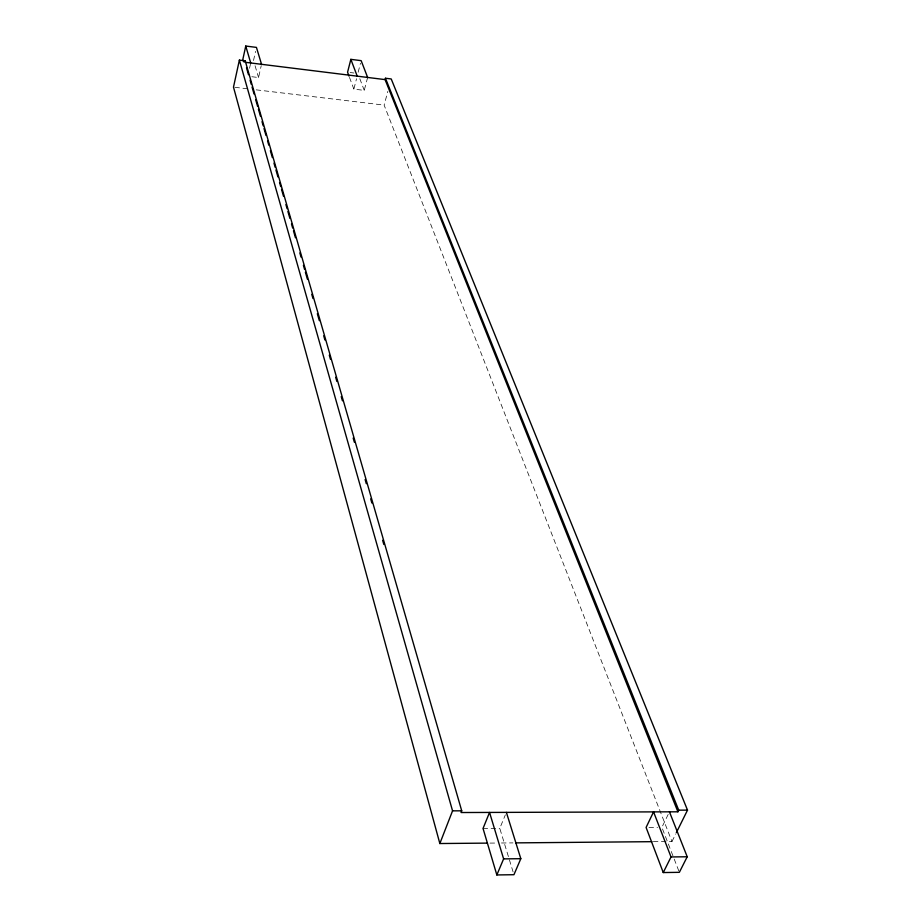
<?xml version="1.0" encoding="UTF-8"?>
<svg xmlns="http://www.w3.org/2000/svg" width="921" height="921" viewBox="0 0 921 921"><rect width="100%" height="100%" fill="white"/><g stroke="black" fill="none" stroke-linecap="round" stroke-linejoin="round"><path stroke-width="0.69" stroke-dasharray="4.61 3.45" d="M249.533 68.269L250.42 64.297M253.517 60.521L255.566 51.334M251.813 76.719L258.548 77.537L261.242 65.633M367.64 77.445L364.244 90.373L353.848 89.118L356.531 78.746M358.165 72.206L360.491 63.227M653.346 841.667L671.973 841.506L384.126 105.109L387.856 91.34M513.112 871.98L499.781 828.347L505.364 814.832M668.186 814.417L661.888 827.346L673.7 857.773M671.973 841.506L675.703 833.977M489.995 843.095L495.728 843.049M501.461 842.991L512.928 842.899M483.041 828.451L499.781 828.347M648.96 827.426L657.571 827.38M234.913 87.299L247.703 88.819M256.222 89.844L384.126 105.109M350.13 72.529L353.986 73.001M674.218 859.097L679.353 872.325M359.8 78.676L364.244 90.373M349.496 77.41L353.848 89.118M255.071 65.759L258.548 77.537"/><path stroke-width="1.38" d="M676.325 832.722L687.515 810.135L391.218 78.953L385.45 78.239L678.719 810.158L677.914 811.804L461.041 812.529L461.72 810.825L245.205 60.844L239.379 60.118L233.485 87.127L439.847 843.532L487.128 843.118M261.541 64.309L256.441 47.397L245.757 46.05L242.879 59.197L243.628 61.811M245.205 60.844L244.905 62.248L385.082 79.609L677.914 811.804M367.64 77.445L361.159 60.659L350.855 59.347L347.574 72.206L349.013 76.109M385.082 79.609L385.45 78.239M439.847 843.532L452.556 810.848L239.379 60.118M496.845 874.95L503.614 858.89L489.546 812.437L483.041 828.451L496.845 874.95L513.941 874.708L520.814 858.694L506.389 812.38M663.258 872.555L671.029 856.956L653.565 811.885L646.093 827.449L663.258 872.555L679.353 872.325L687.216 856.772L669.44 811.827M503.614 858.89L520.814 858.694M671.029 856.956L687.216 856.772M515.795 842.876L651.918 841.679M452.556 810.848L461.72 810.825M678.719 810.158L687.515 810.135M350.855 59.347L357.21 76.155M245.757 46.05L250.719 62.973M246.494 67.774L248.486 74.682M250.075 80.208L251.272 84.352M252.066 87.115L254.058 94.023M255.647 99.56L257.638 106.468M258.433 109.231L260.424 116.138M262.013 121.664L263.21 125.809M264.005 128.572L265.996 135.479M267.585 141.005L268.782 145.15M270.371 150.676L272.363 157.583M273.963 163.109L275.149 167.265M275.943 170.028L277.935 176.936M279.535 182.462L280.721 186.606M281.527 189.369L283.507 196.277M285.901 204.566L287.099 208.71M287.893 211.473L289.885 218.381M291.473 223.907L292.671 228.051M293.465 230.814L295.457 237.733M299.832 252.93L301.029 257.074M303.412 265.363L304.609 269.508M305.404 272.271L307.395 279.178M311.77 294.375L312.967 298.519M317.342 313.727L319.334 320.635M323.72 335.831L324.906 339.976M329.292 355.172L330.478 359.317M335.658 377.288L336.856 381.432M341.231 396.629L342.428 400.773M353.169 438.085L354.366 442.23M365.119 479.53L366.305 483.675M370.691 498.871L371.877 503.016M382.629 540.328L383.827 544.472"/></g></svg>
